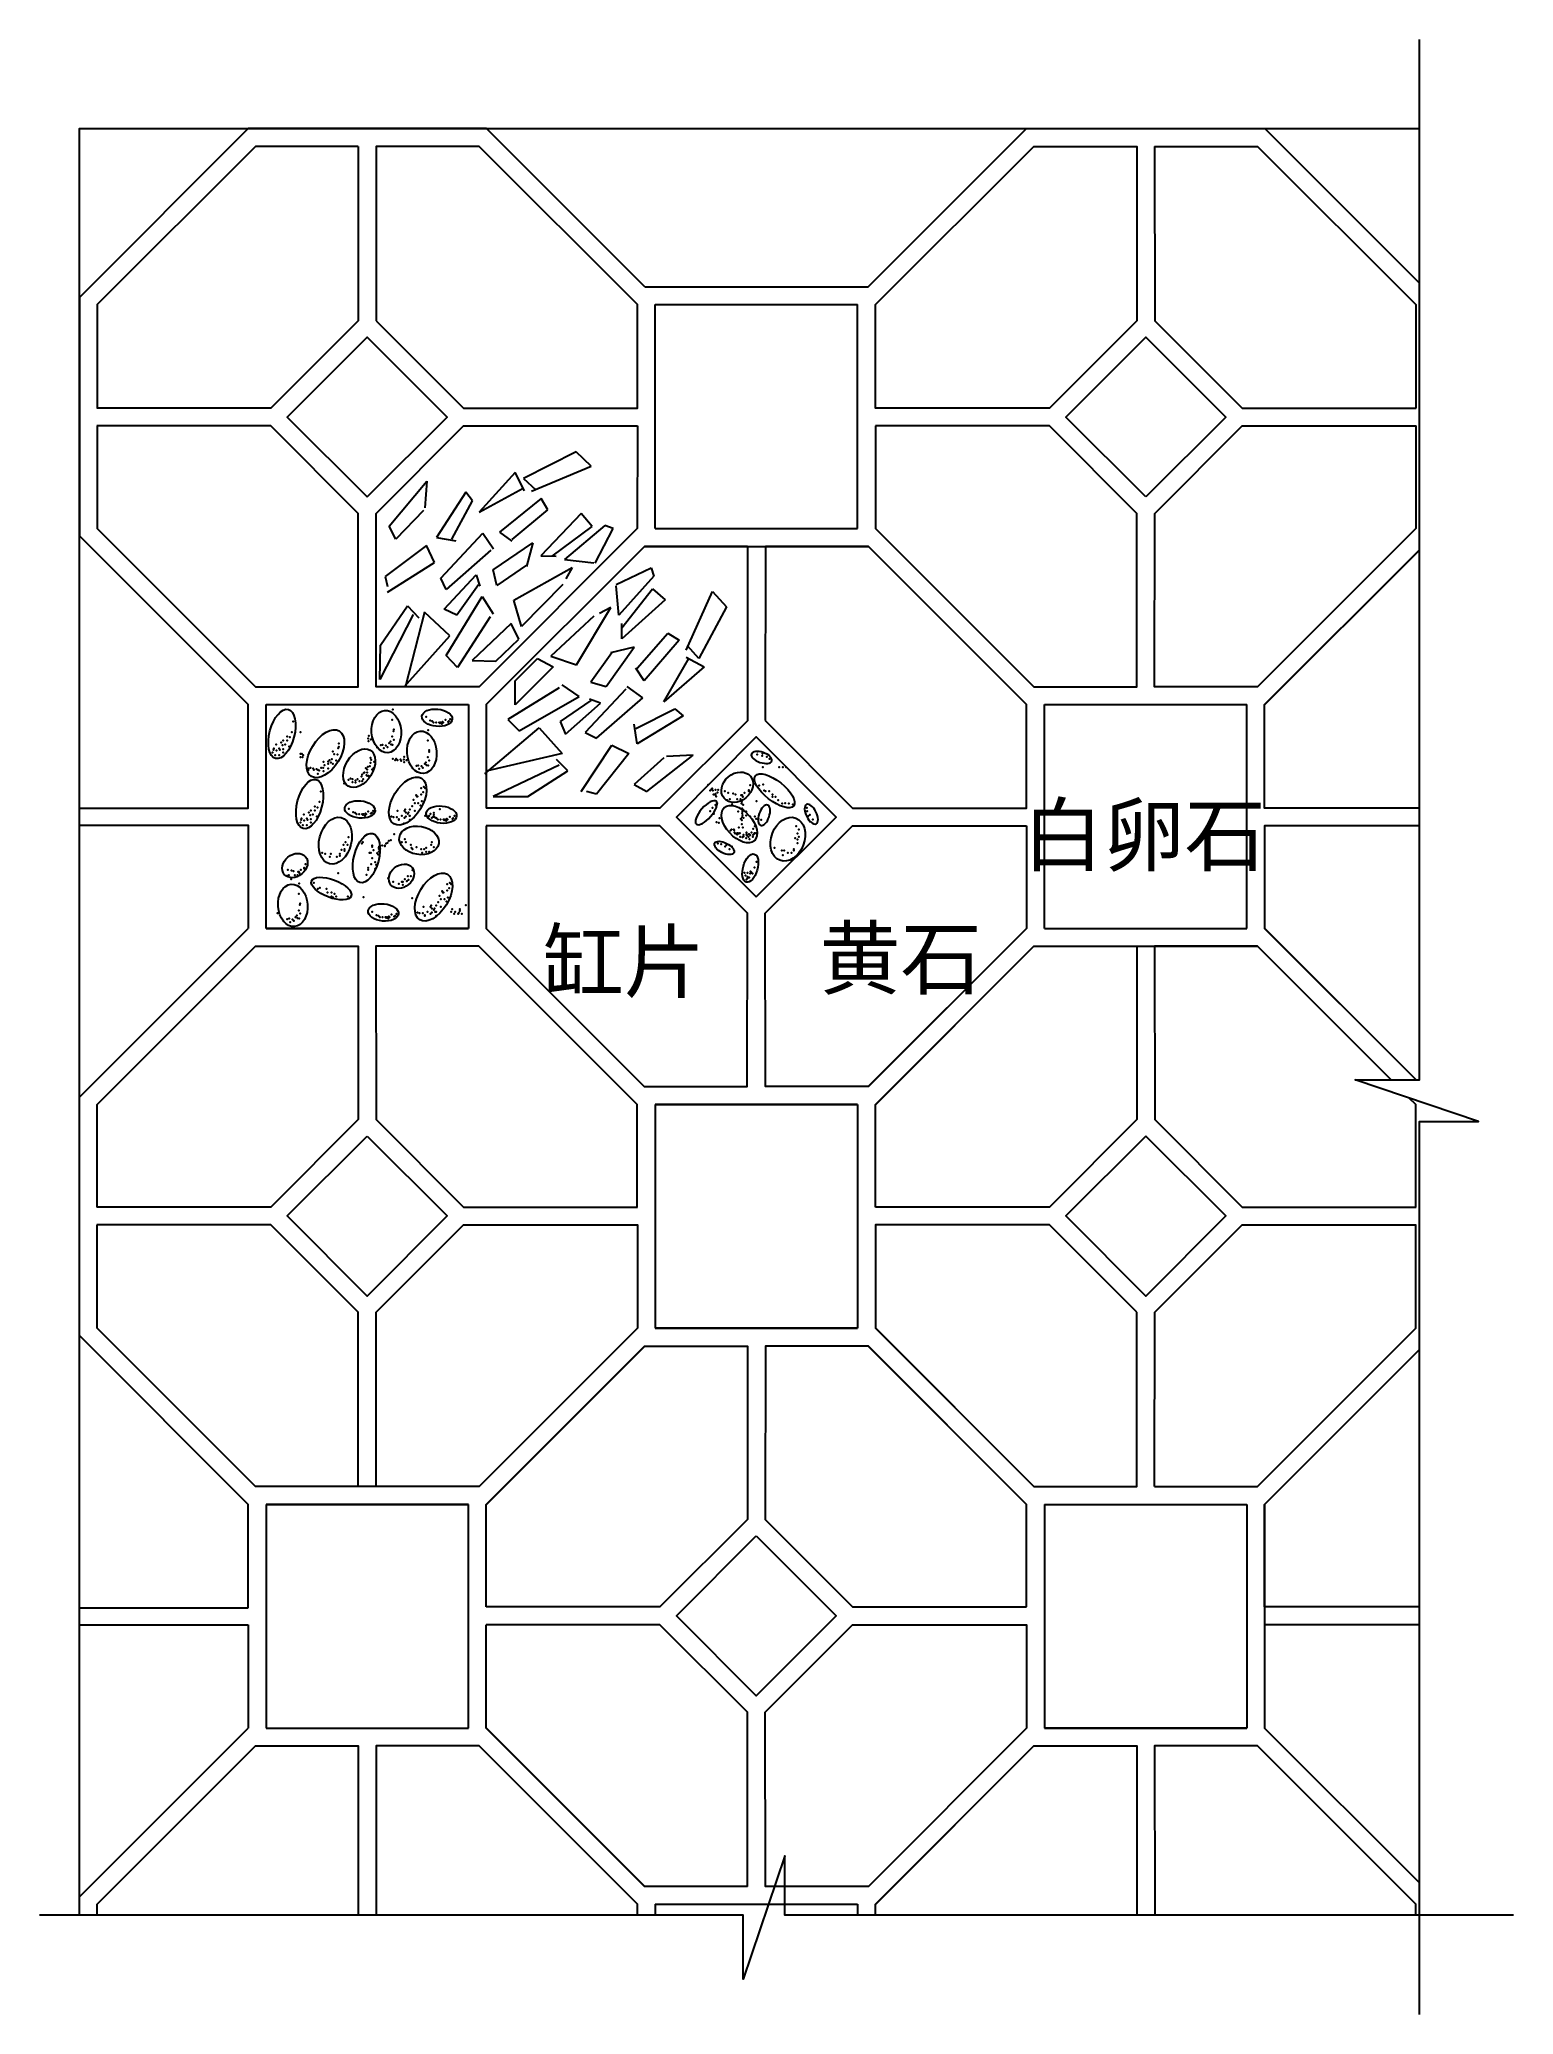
# Model space of a CAD drawing. Extents: x 1250 to 2240, y 1844 to 3171.
import ezdxf

# ---------------------------------------------------------------- set-up
doc = ezdxf.new("R2010")
doc.units = 0
doc.header["$LTSCALE"] = 10
doc.header["$MEASUREMENT"] = 0
for name, color, linetype in [('3', 3, 'CONTINUOUS'), ('4', 4, 'CONTINUOUS'), ('7', 7, 'CONTINUOUS'), ('BH', 3, 'CONTINUOUS'), ('TEXT', 3, 'CONTINUOUS')]:
    doc.layers.add(name, color=color, linetype=linetype)
doc.styles.add('HZ', font='')
doc.styles.get('HZ').set_extended_font_data('仿宋_GB2312')

msp = doc.modelspace()

# ---------------------------------------------------------------- linework, layer by layer
at = {"layer": '3'}
for points in [[(2176.8, 1844.1), (2176.8, 2444), (2216.4, 2444), (2133.7, 2472), (2176.8, 2472), (2176.8, 3170.9)], [(2240, 1910.9), (1750.4, 1910.9), (1750.4, 1950.6), (1722.3, 1867.9), (1722.3, 1910.9), (1249.6, 1910.9)]]:
    msp.add_lwpolyline(points, dxfattribs=at)
at = {"layer": '4'}
msp.add_lwpolyline([(1276.4, 1910.9), (1276.4, 3111.1), (2176.8, 3111.1)], dxfattribs=at)
at = {"layer": '7'}
for p, q in [((1389.7, 3111.1), (1276.4, 2997.7)), ((1550, 3111.1), (1389.7, 3111.1)), ((1656.3, 3004.8), (1550, 3111.1)), ((1806.4, 3004.8), (1912.7, 3111.1)), ((1912.7, 3111.1), (2072.9, 3111.1)), ((2072.9, 3111.1), (2176.8, 3007.2)), ((1656.3, 3004.8), (1806.4, 3004.8)), ((1276.4, 2997.7), (1276.4, 2837.4)), ((1663.3, 2992.8), (1799.3, 2992.8)), ((1663.3, 2842.4), (1663.3, 2992.8)), ((1799.3, 2842.4), (1799.3, 2992.8)), ((1663.3, 2842.4), (1799.3, 2842.4)), ((1276.4, 2837.4), (1389.7, 2724.1)), ((1656.3, 2830.4), (1806.4, 2830.4)), ((2176.8, 2827.9), (2072.9, 2724.1)), ((1401.8, 2724.1), (1537.8, 2724.1)), ((1401.8, 2573.8), (1401.8, 2724.1)), ((1537.8, 2724.1), (1537.8, 2573.8)), ((1924.8, 2573.8), (1924.8, 2724.1)), ((1924.8, 2724.1), (2060.8, 2724.1)), ((2060.8, 2573.8), (2060.8, 2724.1)), ((2060.8, 2573.8), (2060.8, 2724.1)), ((1276.4, 2460.4), (1389.7, 2573.8)), ((1537.8, 2573.8), (1401.8, 2573.8)), ((1401.8, 2573.8), (1537.8, 2573.8)), ((1912.7, 2573.8), (1806.4, 2467.5)), ((1811.5, 2455.5), (1917.8, 2561.8)), ((1917.8, 2561.8), (1811.5, 2455.5)), ((1917.8, 2561.8), (2067.8, 2561.8)), ((1917.8, 2561.8), (2067.8, 2561.8)), ((1924.8, 2573.8), (2060.8, 2573.8)), ((1924.8, 2573.8), (2060.8, 2573.8)), ((2174.7, 2472), (2072.9, 2573.8)), ((2174.7, 2472), (2072.9, 2573.8)), ((1276.4, 2300.2), (1276.4, 2460.4)), ((1663.3, 2455.5), (1799.3, 2455.5)), ((1799.3, 2455.5), (1663.3, 2455.5)), ((1663.3, 2455.5), (1663.3, 2305.1)), ((1799.3, 2455.5), (1799.3, 2305.1)), ((1276.4, 2143.3), (1276.4, 2323.1)), ((1389.7, 2186.8), (1276.4, 2300.2)), ((1276.4, 2300.2), (1389.7, 2186.8)), ((1663.3, 2305.1), (1799.3, 2305.1)), ((1799.3, 2305.1), (1663.3, 2305.1)), ((1663.3, 2305.1), (1799.3, 2305.1)), ((1917.8, 2198.8), (1811.5, 2305.1)), ((1811.5, 2305.1), (1917.8, 2198.8)), ((1656.3, 2293.1), (1550, 2186.8)), ((1550, 2186.8), (1656.3, 2293.1)), ((1806.4, 2293.1), (1912.7, 2186.8)), ((1912.7, 2186.8), (1806.4, 2293.1)), ((1544.9, 2198.8), (1394.8, 2198.8)), ((1389.8, 2117.3), (1389.8, 2186.8)), ((1401.8, 2186.8), (1401.8, 2036.5)), ((1401.8, 2186.8), (1537.8, 2186.8)), ((1537.8, 2186.8), (1401.8, 2186.8)), ((1537.8, 2036.5), (1537.8, 2186.8)), ((1924.8, 2186.8), (1924.8, 2036.5)), ((1924.8, 2186.8), (2060.8, 2186.8)), ((1924.8, 2186.8), (2060.8, 2186.8)), ((1924.8, 2186.8), (2060.8, 2186.8)), ((2060.8, 2186.8), (2060.8, 2036.5)), ((2060.8, 2186.8), (2060.8, 2036.5)), ((2072.8, 2186.8), (2072.8, 2036.5)), ((1276.4, 2117.3), (1389.8, 2117.3)), ((1276.4, 2105.9), (1389.8, 2105.9)), ((1389.8, 2105.9), (1389.8, 2036.5)), ((1276.4, 1923.1), (1389.7, 2036.5)), ((1401.8, 2036.5), (1537.8, 2036.5)), ((1550, 2036.5), (1656.3, 1930.2)), ((2060.8, 2036.5), (1924.8, 2036.5)), ((1924.8, 2036.5), (2060.8, 2036.5)), ((1917.8, 2024.5), (1811.5, 1918.2)), ((1276.4, 1910.9), (1276.4, 1923.1)), ((1663.3, 1918.2), (1799.3, 1918.2)), ((1663.3, 1918.2), (1663.3, 1910.9)), ((1799.3, 1918.2), (1799.3, 1910.9))]:
    msp.add_line(p, q, dxfattribs=at)
for points in [[(1463.8, 3099.1), (1463.7, 2982), (1405, 2923.3), (1288.1, 2923.3)], [(1463.8, 3099.1), (1394.7, 3099.1), (1288.4, 2992.8), (1288.4, 2923.3)], [(1998.8, 3099.1), (2068, 3099.1), (2174.3, 2992.8), (2174.3, 2923.3)], [(1998.8, 3099.1), (1998.9, 2982), (2057.6, 2923.3), (2174.5, 2923.3)], [(1288.4, 2911.3), (1288.4, 2842.4), (1394.7, 2736.1), (1463.8, 2736.1), (1463.7, 2852.6), (1405, 2911.3), (1288.1, 2911.3)], [(2174.3, 2911.3), (2174.3, 2842.4), (2068, 2736.1), (1998.8, 2736.1), (1998.9, 2852.6), (2057.6, 2911.3), (2174.5, 2911.3)], [(1725.3, 2830.4), (1656.2, 2830.4), (1549.8, 2724.1), (1549.8, 2654.6)], [(1725.3, 2830.4), (1725.2, 2713.3), (1666.5, 2654.6), (1549.8, 2654.6)], [(2176.8, 2654.6), (2072.8, 2654.6), (2072.8, 2724.1), (2176.8, 2828.1)], [(1276.4, 2654.6), (1389.8, 2654.6), (1389.8, 2724.1)], [(1276.4, 2643.2), (1389.8, 2643.2), (1389.8, 2573.8)], [(2176.8, 2642.6), (2072.8, 2642.6), (2072.8, 2573.8), (2174.5, 2472)], [(1288.4, 2386.6), (1288.4, 2455.5), (1394.7, 2561.8), (1463.8, 2561.8), (1463.7, 2445.3), (1405, 2386.6), (1288.1, 2386.6)], [(1651.1, 2386.6), (1651.1, 2455.5), (1544.8, 2561.8), (1475.6, 2561.8), (1475.7, 2445.3), (1534.4, 2386.6), (1651.3, 2386.6)], [(2157.7, 2472), (2068, 2561.8), (1998.8, 2561.8), (1998.9, 2445.3), (2057.6, 2386.6), (2174.5, 2386.6)], [(2174.3, 2386.6), (2174.3, 2455.5), (2170, 2459.7)], [(1463.8, 2198.8), (1463.7, 2315.9), (1405, 2374.6), (1288.1, 2374.6)], [(1463.8, 2198.8), (1394.7, 2198.8), (1288.4, 2305.1), (1288.4, 2374.6)], [(1998.8, 2198.8), (1998.9, 2315.9), (2057.6, 2374.6), (2174.5, 2374.6)], [(1998.8, 2198.8), (2068, 2198.8), (2174.3, 2305.1), (2174.3, 2374.6)], [(1549.8, 2117.9), (1549.8, 2186.8), (1656.2, 2293.1), (1725.3, 2293.1), (1725.2, 2176.6), (1666.5, 2117.9), (1549.6, 2117.9)], [(2176.8, 2117.9), (2072.8, 2117.9), (2072.8, 2186.8), (2176.8, 2290.8)], [(1725.3, 1930.2), (1725.2, 2047.2), (1666.5, 2105.9), (1549.6, 2105.9)], [(1725.3, 1930.2), (1656.2, 1930.2), (1549.8, 2036.5), (1549.8, 2105.9)], [(2176.8, 2105.9), (2072.8, 2105.9), (2072.8, 2036.5), (2176.8, 1932.5)], [(1288.4, 1910.9), (1288.4, 1918.2), (1394.7, 2024.5), (1463.8, 2024.5), (1463.7, 1910.9)], [(1651.3, 1910.9), (1651.3, 1918.2), (1545, 2024.5), (1475.8, 2024.5), (1475.7, 1910.9)], [(1811.3, 1910.9), (1811.3, 1918.2), (1917.6, 2024.5), (1986.8, 2024.5), (1986.9, 1910.9)], [(2174.3, 1910.9), (2174.3, 1918.2), (2068, 2024.5), (1998.8, 2024.5), (1998.9, 1910.9)]]:
    msp.add_lwpolyline(points, dxfattribs=at)
for points in [[(1475.7, 2982), (1534.4, 2923.3), (1651.3, 2923.3), (1651.3, 2992.8), (1545, 3099.1), (1475.8, 3099.1)], [(1986.9, 2982), (1928.2, 2923.3), (1811.3, 2923.3), (1811.3, 2992.8), (1917.6, 3099.1), (1986.8, 3099.1)], [(1469.7, 2863.6), (1523.5, 2917.3), (1469.7, 2971), (1416, 2917.3)], [(1992.9, 2863.6), (1939.2, 2917.3), (1992.9, 2971), (2046.7, 2917.3)], [(1651.3, 2911.3), (1651.2, 2842.4), (1544.9, 2736.1), (1475.8, 2736.1), (1475.7, 2852.6), (1534.4, 2911.3)], [(1811.3, 2911.3), (1811.3, 2842.4), (1917.6, 2736.1), (1986.8, 2736.1), (1986.9, 2852.6), (1928.2, 2911.3)], [(1737.2, 2713.4), (1795.9, 2654.6), (1912.8, 2654.6), (1912.8, 2724.1), (1806.5, 2830.4), (1737.3, 2830.4)], [(1731.2, 2594.9), (1784.9, 2648.6), (1731.2, 2702.4), (1677.5, 2648.6)], [(1549.6, 2642.6), (1549.6, 2573.8), (1655.9, 2467.5), (1725.1, 2467.5), (1725.2, 2583.9), (1666.5, 2642.6)], [(1912.8, 2642.6), (1912.8, 2573.8), (1806.5, 2467.5), (1737.3, 2467.5), (1737.2, 2583.9), (1795.9, 2642.6)], [(1811.3, 2386.6), (1811.3, 2455.5), (1917.6, 2561.8), (1986.8, 2561.8), (1986.9, 2445.3), (1928.2, 2386.6)], [(1469.7, 2434.3), (1523.5, 2380.6), (1469.7, 2326.8), (1416, 2380.6)], [(1992.9, 2434.3), (1939.2, 2380.6), (1992.9, 2326.8), (2046.7, 2380.6)], [(1475.7, 2315.9), (1534.4, 2374.6), (1651.3, 2374.6), (1651.3, 2305.1), (1545, 2198.8), (1475.8, 2198.8)], [(1986.9, 2315.9), (1928.2, 2374.6), (1811.3, 2374.6), (1811.3, 2305.1), (1917.6, 2198.8), (1986.8, 2198.8)], [(1912.8, 2117.9), (1912.8, 2186.8), (1806.5, 2293.1), (1737.3, 2293.1), (1737.2, 2176.7), (1795.9, 2117.9)], [(1731.2, 2165.7), (1784.9, 2111.9), (1731.2, 2058.2), (1677.5, 2111.9)], [(1737.2, 2047.2), (1795.9, 2105.9), (1912.8, 2105.9), (1912.8, 2036.5), (1806.5, 1930.2), (1737.3, 1930.2)]]:
    msp.add_lwpolyline(points, close=True, dxfattribs=at)
at = {"layer": 'BH'}
for p, q in [((1610.1, 2894), (1574.8, 2876.1)), ((1620.2, 2884.3), (1610.1, 2894)), ((1569.3, 2880.1), (1545, 2853.5)), ((1575.5, 2867.7), (1569.3, 2880.1)), ((1580.2, 2867.5), (1620.2, 2884.3)), ((1484.6, 2843.9), (1509.9, 2874.2)), ((1509.9, 2874.2), (1508.5, 2856.4)), ((1536, 2866.9), (1516.3, 2836.4)), ((1540.6, 2861.1), (1536, 2866.9)), ((1545, 2853.5), (1574.6, 2869.6)), ((1574.8, 2876.1), (1583.1, 2868.4)), ((1507.5, 2854.5), (1489.1, 2835.3)), ((1526.7, 2835.2), (1540.6, 2861.1)), ((1586.7, 2862.6), (1558.7, 2839.9)), ((1567.1, 2835), (1591.1, 2855)), ((1591.1, 2855), (1586.7, 2862.6)), ((1489.1, 2835.3), (1484.6, 2843.9)), ((1558.7, 2839.9), (1567, 2834)), ((1613.6, 2852.4), (1586.5, 2824.1)), ((1594, 2823.8), (1620.9, 2843.8)), ((1629.4, 2844.5), (1602.4, 2821.7)), ((1620.9, 2843.8), (1613.6, 2852.4)), ((1623, 2819.2), (1635, 2842.4)), ((1635, 2842.4), (1629.4, 2844.5)), ((1509.6, 2831), (1481.8, 2810.1)), ((1514.9, 2819.5), (1509.6, 2831)), ((1516.3, 2836.4), (1529.4, 2834.2)), ((1519.3, 2809), (1547.4, 2839.3)), ((1552.8, 2827.8), (1522.9, 2801.4)), ((1547.4, 2839.3), (1554.7, 2828.7)), ((1554.3, 2814.6), (1581.1, 2832.7)), ((1581.1, 2832.7), (1576.9, 2816.8)), ((1483.3, 2799.7), (1514.9, 2819.5)), ((1556.8, 2804.2), (1554.3, 2814.6)), ((1576.9, 2817.7), (1556.8, 2804.2)), ((1568.2, 2794.2), (1607.4, 2816.2)), ((1586.5, 2824.1), (1596.8, 2823.8)), ((1602.4, 2821.7), (1622.1, 2819.3)), ((1607.4, 2816.2), (1603.3, 2808.6)), ((1637, 2804.8), (1660.5, 2816.1)), ((1660.5, 2816.1), (1662.4, 2810.5)), ((1481.8, 2810.1), (1483.4, 2803.5)), ((1522.9, 2801.4), (1519.3, 2809)), ((1521.5, 2788.3), (1542.9, 2811.2)), ((1544.6, 2804.5), (1529.9, 2784.3)), ((1542.9, 2811.2), (1545.5, 2803.6)), ((1601.3, 2804.8), (1573.5, 2776.7)), ((1638.9, 2784.2), (1637, 2803.9)), ((1662.4, 2810.5), (1638.9, 2784.2)), ((1640.8, 2775.7), (1661.5, 2802)), ((1661.5, 2802), (1669.9, 2794.5)), ((1684, 2760.7), (1701.9, 2800.2)), ((1701.9, 2800.2), (1711.3, 2789.8)), ((1478.8, 2764), (1496.9, 2790.5)), ((1496.9, 2790.5), (1504.4, 2782.5)), ((1529.9, 2784.3), (1521.5, 2788.3)), ((1522.9, 2757), (1547.1, 2796.7)), ((1547.1, 2796.7), (1554.5, 2785)), ((1573.5, 2776.7), (1568.2, 2794.2)), ((1610.4, 2750.8), (1633.5, 2789.3)), ((1633.5, 2789.3), (1625.8, 2785.4)), ((1669.9, 2794.5), (1640.8, 2768.2)), ((1711.3, 2789.8), (1692.5, 2755.1)), ((1500.6, 2784.6), (1478.2, 2740.9)), ((1508.3, 2786.3), (1495.4, 2736.5)), ((1525.2, 2770.4), (1508.3, 2786.3)), ((1552.5, 2783.1), (1530.4, 2749)), ((1566.4, 2778.5), (1540.3, 2753.8)), ((1571.7, 2768), (1566.4, 2778.5)), ((1622, 2783.5), (1593.1, 2756.6)), ((1640.8, 2768.2), (1640.8, 2778.5)), ((1478.2, 2740.9), (1478.8, 2764)), ((1494.6, 2736.1), (1525.2, 2770.4)), ((1556.3, 2753.4), (1571.7, 2768)), ((1630.4, 2736.3), (1649.2, 2762.6)), ((1649.2, 2762.6), (1633.2, 2758.8)), ((1651.1, 2748.5), (1671.8, 2772)), ((1679.3, 2767.3), (1655.8, 2740)), ((1671.8, 2772), (1679.3, 2767.3)), ((1692.5, 2755.1), (1685, 2763.5)), ((1530.4, 2749), (1522.9, 2757)), ((1540.3, 2753.8), (1556.3, 2753.4)), ((1569.3, 2740), (1584.3, 2755.1)), ((1594.7, 2749.4), (1569.3, 2724)), ((1584.3, 2755.1), (1594.7, 2749.4)), ((1593.1, 2756.6), (1610.4, 2750.8)), ((1634.2, 2758.8), (1620.1, 2739.1)), ((1655.8, 2740), (1650.2, 2748.5)), ((1669, 2725.9), (1685.9, 2755.1)), ((1696.3, 2749.4), (1669, 2725.9)), ((1684, 2756), (1696.3, 2749.4)), ((1598.8, 2735.4), (1564.2, 2714.2)), ((1569.3, 2724), (1569.3, 2740)), ((1612.3, 2729.6), (1600.8, 2737.3)), ((1643.6, 2734.4), (1616.3, 2705.3)), ((1620.1, 2739.1), (1630.4, 2736.3)), ((1654.9, 2728.7), (1644.5, 2736.3)), ((1571.9, 2706.5), (1612.3, 2729.6)), ((1620.1, 2726.9), (1599.4, 2712.8)), ((1603.1, 2704.3), (1626.6, 2725)), ((1626.6, 2725), (1619.1, 2727.8)), ((1623.8, 2701.5), (1654.9, 2728.7)), ((1650.2, 2708.1), (1676.5, 2721.2)), ((1676.5, 2721.2), (1682.1, 2716.5)), ((1548.8, 2677.7), (1585.4, 2708.5)), ((1564.2, 2714.2), (1571.9, 2706.5)), ((1585.4, 2708.5), (1600.8, 2691.2)), ((1599.4, 2712.8), (1603.1, 2704.3)), ((1651.1, 2697.7), (1649.2, 2710.9)), ((1682.1, 2716.5), (1651.1, 2697.7)), ((1613.5, 2665.8), (1634.2, 2696.8)), ((1616.3, 2705.3), (1623.8, 2701.5)), ((1634.2, 2696.8), (1645.5, 2691.2)), ((1600.8, 2691.2), (1550.7, 2679.6)), ((1598.8, 2683.5), (1554.5, 2662.3)), ((1604.6, 2679.6), (1596.9, 2687.3)), ((1645.5, 2691.2), (1623.8, 2663.9)), ((1669, 2688.3), (1649.2, 2670.5)), ((1657.7, 2665.8), (1688.7, 2690.2)), ((1688.7, 2690.2), (1670.9, 2689.3)), ((1577.7, 2662.3), (1604.6, 2679.6)), ((1649.2, 2670.5), (1657.7, 2665.8)), ((1554.5, 2662.3), (1577.7, 2662.3)), ((1623.8, 2663.9), (1617.2, 2665.8))]:
    msp.add_line(p, q, dxfattribs=at)
for centre, major_axis, ratio in [((1412.5, 2704.4), (-4.3, -16.5), 0.48883), ((1482.6, 2706), (1.1, -14.2), 0.696306), ((1516.7, 2715.3), (-10.2, 1), 0.565665), ((1441.7, 2691.1), (-9.3, -15.3), 0.559613), ((1506.5, 2692.1), (1.1, -14.2), 0.696306), ((1464.4, 2681.4), (-7.4, -12.1), 0.648782), ((1431.1, 2657.3), (-4.3, -16.5), 0.48883), ((1497, 2659.3), (-9.3, -15.3), 0.559613), ((1718.4, 2668.6), (-8.88, -7.41), 0.79259), ((1743.5, 2666.2), (12.9, -10.1), 0.408935), ((1464.9, 2653.7), (-10.2, 1), 0.565665), ((1519.6, 2650.2), (-10.2, 1), 0.565665), ((1719.8, 2643.8), (-10.1, 11.1), 0.581964), ((1448.4, 2632.7), (-3.9, -15.5), 0.673755), ((1504.6, 2632.9), (13.2, -2.2), 0.709752), ((1752.4, 2633.7), (-5.4, -14.2), 0.731947), ((1469.2, 2621), (-4.3, -16.5), 0.48883), ((1709.7, 2627.8), (-6.46, 3.23), 0.482066), ((1421.2, 2616), (-7.11, -5.93), 0.79259), ((1492.8, 2608.8), (-7.11, -5.93), 0.79259), ((1727.2, 2614.3), (2.69, 9.41), 0.495405), ((1419.8, 2589.2), (1.1, -14.2), 0.696306), ((1445.7, 2600.5), (-13.4, 5.1), 0.419496), ((1514.4, 2594.8), (-9.3, -15.3), 0.559613), ((1480.6, 2584.5), (-10.2, 1), 0.565665)]:
    msp.add_ellipse(centre, major_axis=major_axis, ratio=ratio, dxfattribs=at)
at = {"layer": 'BH', "extrusion": (0, 0, -1)}
for centre, major_axis, ratio in [((1734.8, 2688.6), (6.85, -2.28), 0.482066), ((1697.6, 2651.5), (-6.67, -7.66), 0.384627), ((1736.5, 2649.8), (2.28, 6.85), 0.482066), ((1768.2, 2650.5), (-3.23, 6.46), 0.482066)]:
    msp.add_ellipse(centre, major_axis=major_axis, ratio=ratio, dxfattribs=at)
at = {"layer": 'BH'}
for p in [(1486.9, 2720.8), (1420, 2712.8), (1486.6, 2713.8), (1487.6, 2707.3), (1509.3, 2715.8), (1510.8, 2706.9), (1512, 2713.5), (1513.4, 2713), (1514.4, 2712.1), (1516.2, 2712.1), (1518.1, 2712.1), (1518.5, 2711.6), (1519, 2712.1), (1519.9, 2711.1), (1520.4, 2712.5), (1520.9, 2712.1), (1522.3, 2713.9), (1524.1, 2712.5), (1524.6, 2713), (1525.5, 2714.4), (1406.7, 2693.8), (1407.1, 2694.7), (1408.5, 2697.3), (1410.7, 2694.7), (1411.1, 2693.8), (1412, 2698.6), (1412.9, 2696.9), (1413.3, 2700), (1413.3, 2694.2), (1414.7, 2697.3), (1416, 2702.6), (1416, 2700), (1417.3, 2696), (1417.8, 2702.2), (1419.1, 2705.7), (1424.9, 2705.5), (1433.4, 2696.7), (1450.3, 2694.9), (1450.7, 2698), (1450.7, 2695.8), (1470.4, 2701.3), (1470.6, 2699.5), (1470.8, 2703.1), (1472.2, 2700.7), (1476.5, 2695.4), (1478.9, 2696.8), (1480.1, 2697.2), (1480.9, 2694.8), (1482.4, 2696.6), (1483.4, 2695.6), (1484.6, 2698.2), (1485.4, 2699.3), (1485.8, 2697.4), (1486.6, 2702.7), (1486.8, 2697.2), (1487.4, 2706.3), (1487.6, 2700.5), (1510.5, 2699.9), (1406.2, 2692), (1408, 2690.2), (1408.9, 2693.3), (1410.7, 2690.2), (1413.3, 2692), (1425, 2691), (1425, 2688.8), (1425.9, 2691), (1426.3, 2688.8), (1426.8, 2690.1), (1430.4, 2681.2), (1430.4, 2680.3), (1431.7, 2681.6), (1433.5, 2681.2), (1433.9, 2680.3), (1435.7, 2680.7), (1436.6, 2680.3), (1438.8, 2681.6), (1440.1, 2681.6), (1440.5, 2685.6), (1441, 2683.4), (1443.6, 2686), (1443.6, 2684.3), (1443.6, 2681.2), (1444.5, 2686.9), (1445.4, 2685.2), (1445.9, 2687.4), (1446.7, 2692.7), (1446.7, 2684.3), (1447.6, 2690.9), (1449, 2686.5), (1449.8, 2690.5), (1468.8, 2681.4), (1469.8, 2680.5), (1470.2, 2682.3), (1471.6, 2682.8), (1472.1, 2688.4), (1472.1, 2685.1), (1472.5, 2687), (1473, 2680.5), (1473.9, 2681.4), (1474.4, 2685.6), (1487, 2687.7), (1488.6, 2686.9), (1489.2, 2687.7), (1490.2, 2686.7), (1492.1, 2687.3), (1492.7, 2686.3), (1494.3, 2687.3), (1494.5, 2685.5), (1494.7, 2689.1), (1496.1, 2686.7), (1500.3, 2681.5), (1502.8, 2682.9), (1504, 2683.3), (1504.8, 2680.9), (1506.2, 2682.7), (1507.2, 2681.7), (1508.4, 2684.3), (1509.2, 2685.3), (1509.7, 2683.5), (1510.5, 2688.7), (1510.7, 2683.3), (1511.3, 2692.4), (1511.5, 2693.4), (1511.5, 2686.5), (1731.7, 2690.6), (1732, 2692.7), (1735.1, 2689.6), (1735.4, 2691.2), (1735.6, 2682.1), (1738.2, 2689), (1740.1, 2687.7), (1746.6, 2682.1), (1749, 2682.1), (1751.3, 2682.1), (1436.6, 2677.6), (1437.4, 2679.8), (1440.5, 2679.4), (1454.4, 2671.2), (1457.2, 2673.5), (1458.6, 2674.5), (1460, 2674), (1460, 2672.1), (1461.9, 2673.1), (1461.9, 2671.7), (1463.3, 2674), (1464.6, 2672.6), (1466, 2675.8), (1466.5, 2677.2), (1466.5, 2672.6), (1467, 2674), (1467.4, 2678.2), (1467.9, 2678.6), (1469.3, 2676.8), (1469.8, 2678.6), (1469.8, 2676.3), (1470.7, 2676.3), (1506, 2668), (1507.8, 2668.9), (1508.8, 2668), (1698.9, 2670.3), (1701.1, 2667.2), (1701.6, 2667.7), (1727.2, 2669.9), (1733.1, 2669.8), (1735.9, 2670.4), (1434.6, 2655.6), (1436.4, 2655.1), (1437.7, 2658.7), (1438.6, 2665.7), (1457.5, 2654.2), (1499.9, 2655.9), (1500.9, 2660.1), (1501.8, 2657.8), (1502.7, 2663.3), (1503.2, 2662.4), (1503.6, 2662.4), (1504.1, 2657.8), (1505.5, 2656.4), (1506, 2663.8), (1506.4, 2659.2), (1507.4, 2665.2), (1518.6, 2653.9), (1700.3, 2666.3), (1701.8, 2654.8), (1702, 2666.3), (1702.5, 2663.7), (1703.7, 2656.7), (1703.8, 2666.8), (1703.8, 2664.1), (1703.8, 2663.2), (1704, 2656.3), (1704.2, 2662.4), (1704.9, 2657.9), (1705.1, 2665), (1705.6, 2666.8), (1710.1, 2666), (1711.7, 2659.9), (1712.3, 2664.9), (1713.4, 2660.5), (1715, 2657.2), (1715.6, 2664.3), (1717.3, 2663.8), (1718.4, 2660.5), (1720.6, 2660.5), (1721.1, 2663.2), (1721.3, 2657.7), (1721.5, 2658.8), (1721.7, 2663.2), (1721.7, 2654.4), (1722.2, 2662.1), (1722.4, 2656.8), (1723.4, 2664.9), (1726.1, 2666.6), (1726.1, 2666), (1731.3, 2659.2), (1736.4, 2666.5), (1737.5, 2666), (1739.8, 2666), (1742, 2663.8), (1742, 2662.1), (1744.2, 2662.1), (1745.8, 2659.9), (1748.6, 2657.7), (1750.7, 2657.9), (1753, 2657.7), (1755.8, 2657.1), (1765.1, 2654.8), (1424.9, 2644.9), (1425.3, 2646.7), (1425.7, 2647.6), (1426.6, 2643.2), (1427.1, 2650.2), (1427.5, 2646.3), (1429.3, 2647.6), (1429.3, 2643.2), (1429.7, 2646.7), (1430.6, 2651.6), (1431.5, 2649.8), (1432, 2652.9), (1432, 2647.1), (1432, 2644.9), (1433.3, 2650.2), (1434.6, 2652.9), (1435.9, 2648.9), (1460.3, 2651.9), (1461.6, 2651.4), (1462.6, 2650.5), (1464.4, 2650.5), (1466.3, 2650.5), (1466.8, 2650), (1467.2, 2650.5), (1468.1, 2649.5), (1468.6, 2650.9), (1469.1, 2650.5), (1470.5, 2652.3), (1472.3, 2650.9), (1472.8, 2651.4), (1473.7, 2652.8), (1486, 2649), (1487.4, 2648.5), (1489.7, 2648.5), (1490.2, 2652.7), (1491.1, 2647.1), (1491.1, 2646.6), (1493, 2649.4), (1494.4, 2644.3), (1494.8, 2652.7), (1494.8, 2648), (1495.3, 2653.6), (1495.8, 2651.7), (1495.8, 2649), (1497.1, 2650.8), (1497.6, 2651.7), (1498.1, 2649.4), (1498.5, 2653.6), (1498.5, 2649.4), (1498.5, 2646.6), (1501.8, 2652.7), (1508.8, 2649.3), (1509.4, 2651.3), (1510.7, 2648), (1511.4, 2649.3), (1512.2, 2650.7), (1513.3, 2648), (1514, 2648.7), (1514.6, 2651.3), (1514.6, 2650), (1515, 2648.4), (1515.9, 2648), (1516.3, 2647.9), (1517.3, 2647), (1519.1, 2647), (1521, 2647), (1521.5, 2646.5), (1521.9, 2647), (1522.8, 2646), (1523.3, 2647.4), (1523.8, 2647), (1525.2, 2648.8), (1527, 2647.4), (1527.5, 2647.9), (1528.4, 2649.3), (1700.3, 2652.6), (1702.7, 2650.7), (1704.4, 2645.1), (1706, 2644.8), (1706.6, 2647.9), (1719.1, 2652.2), (1719.4, 2641.6), (1720.9, 2647.3), (1721.5, 2646.4), (1721.5, 2643.8), (1721.7, 2651.1), (1721.7, 2648.6), (1722, 2653.1), (1722, 2652.4), (1722, 2649.8), (1722.2, 2641.6), (1722.6, 2653.1), (1722.6, 2648), (1724.5, 2652.2), (1724.5, 2649.7), (1727, 2648.9), (1729.2, 2640.6), (1730.3, 2648.9), (1730.3, 2642.4), (1731.1, 2647.3), (1732.4, 2647), (1732.7, 2647.3), (1734.6, 2646.6), (1758.1, 2642.5), (1765.5, 2652.6), (1766, 2649.1), (1767.3, 2650), (1767.3, 2645.6), (1769.1, 2646.9), (1453.9, 2629.8), (1454.5, 2627.1), (1455.2, 2631.7), (1456.5, 2629.8), (1457.1, 2635), (1466.1, 2630.8), (1466.9, 2631.7), (1473.1, 2629.4), (1473.1, 2628.6), (1477.6, 2628.1), (1477.6, 2627.2), (1477.7, 2628.8), (1478, 2628.6), (1478.5, 2627.2), (1479.8, 2629.5), (1481.6, 2629.5), (1481.6, 2629), (1482.5, 2630.8), (1483.3, 2631.2), (1484.2, 2632.5), (1485.6, 2633), (1487.8, 2637), (1493.1, 2631.7), (1495, 2633.7), (1495.7, 2631.7), (1499, 2629.8), (1499.6, 2627.8), (1500.3, 2627.1), (1502.9, 2628.4), (1506.1, 2627.1), (1508.1, 2627.1), (1509.4, 2627.8), (1512.7, 2629.8), (1513.3, 2631.7), (1514.6, 2628.4), (1705.4, 2630.9), (1707.6, 2630.4), (1710.3, 2628.7), (1711.1, 2630), (1713.8, 2639.6), (1714.6, 2640.1), (1714.7, 2628.7), (1716.1, 2640.1), (1716.4, 2639.8), (1716.6, 2638.1), (1717.1, 2637.6), (1718.4, 2637.8), (1718.4, 2636.8), (1718.9, 2637.8), (1719.4, 2637.6), (1720.1, 2637.8), (1720.4, 2635.3), (1721.9, 2635.1), (1722.4, 2635.6), (1722.7, 2636.6), (1722.7, 2635.6), (1724.4, 2634.3), (1724.7, 2638.1), (1724.7, 2637.1), (1724.9, 2636.1), (1726, 2635.3), (1726.2, 2637.1), (1726.5, 2637.1), (1726.7, 2633.8), (1727, 2636.3), (1728, 2638.3), (1728, 2638.1), (1729, 2635.3), (1729.2, 2636.6), (1729.5, 2637.1), (1730, 2637.8), (1731, 2637.8), (1743.4, 2627.8), (1757.3, 2634.3), (1758.9, 2637.6), (1758.9, 2633.5), (1758.9, 2631.1), (1759.7, 2640.1), (1759.7, 2635.2), (1427.4, 2614.4), (1427.4, 2613.9), (1428.3, 2617), (1439.5, 2624.5), (1441.5, 2623.9), (1444.7, 2621.9), (1445.4, 2623.9), (1449.3, 2621.9), (1451.3, 2623.9), (1451.3, 2622.6), (1452.6, 2626.5), (1454.5, 2625.8), (1470.5, 2614.4), (1471.4, 2624.6), (1472.3, 2624.6), (1472.5, 2617), (1473.1, 2620.9), (1474, 2626.4), (1475.1, 2618.3), (1475.8, 2616.4), (1476.4, 2624.2), (1477.1, 2623.5), (1477.6, 2625.5), (1506.8, 2624.5), (1509.4, 2625.2), (1511.4, 2625.2), (1713.3, 2626.9), (1730, 2614.6), (1731.4, 2618.6), (1748.3, 2626.2), (1749.1, 2622.9), (1749.9, 2626.2), (1752.4, 2624.6), (1754.8, 2624.6), (1756.5, 2627), (1756.5, 2626.2), (1415.9, 2609.1), (1416.4, 2613.1), (1417.2, 2609.5), (1418.6, 2606.9), (1419, 2612.6), (1420.3, 2612.2), (1421.2, 2609.5), (1423, 2609.5), (1423.4, 2611.7), (1423.9, 2611.7), (1424.1, 2604), (1424.3, 2610.8), (1425.2, 2613.1), (1434, 2604.3), (1437.9, 2601), (1450.3, 2610.8), (1469.2, 2609.8), (1470.5, 2613.1), (1475.1, 2613.7), (1483.9, 2607.6), (1487.2, 2605), (1491.1, 2603.6), (1493.1, 2605), (1493.7, 2605), (1493.7, 2603), (1495, 2606.9), (1496.3, 2605.6), (1497, 2608.9), (1497.6, 2606.3), (1499, 2608.9), (1500.3, 2612.8), (1523.4, 2603.5), (1524.8, 2600.7), (1525.3, 2604.4), (1526.2, 2603.5), (1723.4, 2611.1), (1723.9, 2609.3), (1724.7, 2606.7), (1725.2, 2611.1), (1725.2, 2608.4), (1725.2, 2607.5), (1726.5, 2608), (1727, 2610.6), (1727.4, 2612), (1727.8, 2611.5), (1728.7, 2610.6), (1423.8, 2597), (1424.6, 2589.5), (1424.8, 2590.5), (1436.6, 2600.4), (1442.4, 2600.4), (1443.1, 2597.8), (1445.7, 2597.8), (1445.7, 2595.2), (1447, 2594.5), (1447.7, 2597.1), (1449, 2595.2), (1456.8, 2595.2), (1467.3, 2594.8), (1499.9, 2594), (1507.6, 2588.2), (1512.3, 2588.2), (1512.7, 2589.1), (1516, 2589.1), (1517.4, 2591.4), (1518.3, 2595.6), (1519.2, 2593.3), (1519.2, 2588.2), (1520.2, 2598.8), (1520.6, 2597.9), (1521.1, 2597.9), (1521.6, 2593.3), (1523, 2591.9), (1523.4, 2599.3), (1523.9, 2594.6), (1536, 2589.4), (1409.4, 2583.9), (1413.6, 2578.6), (1416.1, 2580), (1417.3, 2580.4), (1418.1, 2578), (1419.5, 2579.8), (1420.5, 2578.8), (1421.7, 2581.4), (1422.5, 2582.4), (1423, 2580.6), (1423.8, 2585.9), (1424, 2580.4), (1424.8, 2583.7), (1473.2, 2585), (1476, 2582.7), (1477.4, 2582.2), (1478.3, 2581.3), (1480.1, 2581.3), (1482, 2581.3), (1482.5, 2580.8), (1482.9, 2581.3), (1483.9, 2580.4), (1484.3, 2581.8), (1484.8, 2581.3), (1486.2, 2583.2), (1488, 2581.8), (1488.5, 2582.2), (1489.4, 2583.6), (1503.5, 2584.4), (1504.9, 2584), (1507.2, 2584), (1508.6, 2582.6), (1508.6, 2582.1), (1510.4, 2584.9), (1512.3, 2583.5), (1513.2, 2587.2), (1513.2, 2584.4), (1514.6, 2586.3), (1515.1, 2587.2), (1515.5, 2584.9), (1516, 2584.9), (1516, 2582.1), (1526.2, 2584.8), (1526.9, 2586.8), (1528.2, 2583.5), (1528.8, 2584.8), (1530.8, 2583.5), (1531.4, 2584.2), (1532.1, 2586.8), (1532.1, 2585.5), (1533.4, 2583.5)]:
    msp.add_point(p, dxfattribs=at)

# ---------------------------------------------------------------- texts
at = {"layer": 'TEXT', "style": 'HZ'}
for s, p in [('白卵石', (1909.9, 2616.5)), ('缸片', (1587.7, 2531.4)), ('黄石', (1773.6, 2533.7))]:
    msp.add_text(s, height=40, dxfattribs=at).set_placement(p)

doc.saveas('drawing.dxf')
